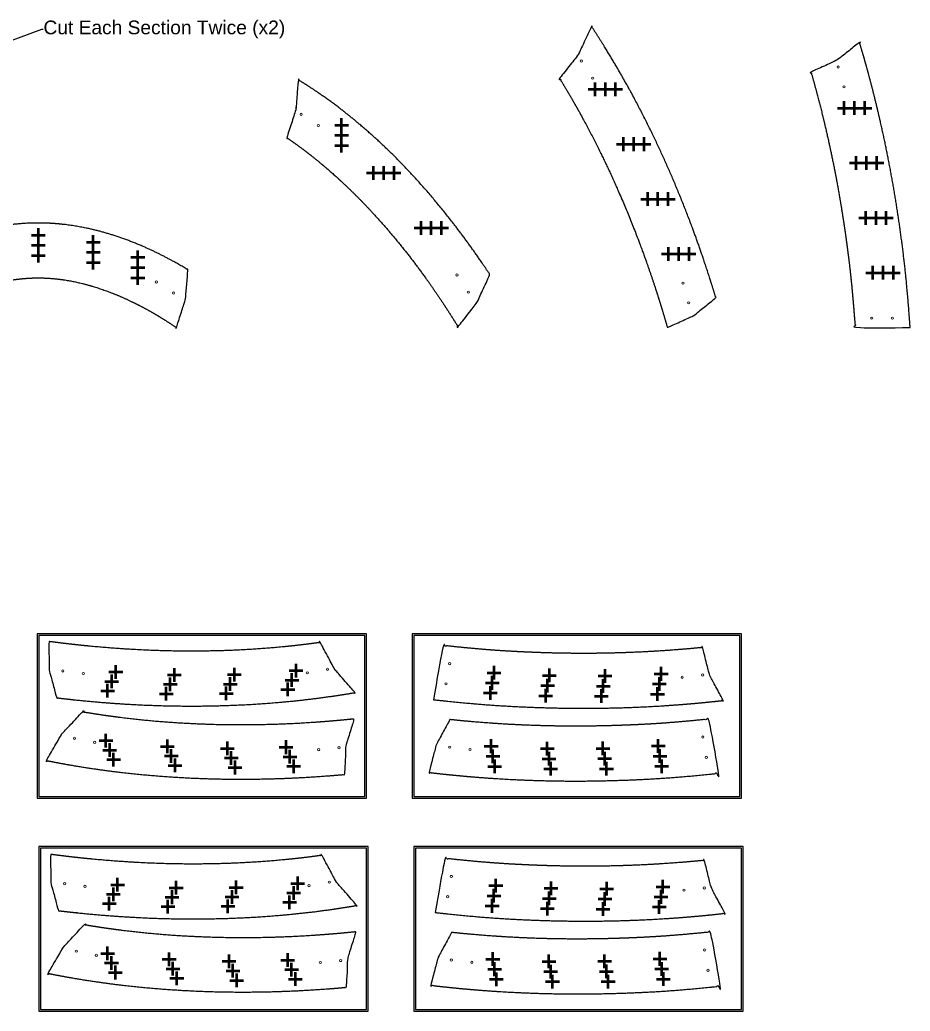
# Model space of a CAD drawing. Header units: inches. Extents: x -1683 to 11264, y -1696 to 865.
# Drawn here: x 5357.7 to 5617.3, y -1667.6 to -1378.5 of the extents above; entities that cross this region are included whole.
import ezdxf
from ezdxf import colors
from ezdxf.entities.mleader import LeaderData, LeaderLine
from ezdxf.math import Vec2, Vec3

# ---------------------------------------------------------------- set-up
doc = ezdxf.new("R2010")
doc.units = ezdxf.units.IN
doc.header["$MEASUREMENT"] = 0
doc.header["$PDMODE"] = 2
doc.header["$PDSIZE"] = 2
for name, color, linetype, lineweight in [('Annotation', 7, 'Continuous', 9), ('Drilling', 3, 'Continuous', 13), ('Engrave', 4, 'Continuous', 50)]:
    doc.layers.add(name, color=color, linetype=linetype, lineweight=lineweight)
doc.layers.add('Cut Sheet', color=1, linetype='Continuous')
doc.styles.get("Standard").update_dxf_attribs({"font": 'Arial.ttf'})

# ---------------------------------------------------------------- blocks, each defined once
blk = doc.blocks.new('*U940')
at = {"layer": 'Engrave'}
blk.add_point((0, 0), dxfattribs=at)
blk = doc.blocks.new('*U941')
at = {"layer": 'Engrave', "color": 0, "linetype": 'ByBlock', "lineweight": -2, "transparency": 16777216}
for p in [(0, 0), (3, 0), (6, 0)]:
    blk.add_blockref('*U940', p, dxfattribs=at)
blk = doc.blocks.new('*U942')
at = {"layer": 'Engrave'}
blk.add_point((0, 0), dxfattribs=at)
blk = doc.blocks.new('*U943')
at = {"layer": 'Engrave', "color": 0, "linetype": 'ByBlock', "lineweight": -2, "transparency": 16777216}
for p in [(0, 0), (3, 0), (6, 0)]:
    blk.add_blockref('*U942', p, dxfattribs=at)
blk = doc.blocks.new('*U944')
at = {"layer": 'Engrave'}
blk.add_point((0, 0), dxfattribs=at)
blk = doc.blocks.new('*U945')
at = {"layer": 'Engrave', "color": 0, "linetype": 'ByBlock', "lineweight": -2, "transparency": 16777216}
for p in [(0, 0), (3, 0), (6, 0)]:
    blk.add_blockref('*U944', p, dxfattribs=at)
blk = doc.blocks.new('*U946')
at = {"layer": 'Engrave'}
blk.add_point((0, 0), dxfattribs=at)
blk = doc.blocks.new('*U947')
at = {"layer": 'Engrave', "color": 0, "linetype": 'ByBlock', "lineweight": -2, "transparency": 16777216}
for p in [(0, 0), (3, 0), (6, 0)]:
    blk.add_blockref('*U946', p, dxfattribs=at)
blk = doc.blocks.new('*U948')
at = {"layer": 'Engrave'}
blk.add_point((0, 0), dxfattribs=at)
blk = doc.blocks.new('*U949')
at = {"layer": 'Engrave', "color": 0, "linetype": 'ByBlock', "lineweight": -2, "transparency": 16777216}
for p in [(0, 0), (3, 0), (6, 0)]:
    blk.add_blockref('*U948', p, dxfattribs=at)
blk = doc.blocks.new('*U950')
at = {"layer": 'Engrave'}
blk.add_point((0, 0), dxfattribs=at)
blk = doc.blocks.new('*U951')
at = {"layer": 'Engrave', "color": 0, "linetype": 'ByBlock', "lineweight": -2, "transparency": 16777216}
for p in [(0, 0), (3, 0), (6, 0)]:
    blk.add_blockref('*U950', p, dxfattribs=at)
blk = doc.blocks.new('*U952')
at = {"layer": 'Engrave'}
blk.add_point((0, 0), dxfattribs=at)
blk = doc.blocks.new('*U953')
at = {"layer": 'Engrave', "color": 0, "linetype": 'ByBlock', "lineweight": -2, "transparency": 16777216}
for p in [(0, 0), (3, 0), (6, 0)]:
    blk.add_blockref('*U952', p, dxfattribs=at)
blk = doc.blocks.new('*U954')
at = {"layer": 'Engrave'}
blk.add_point((0, 0), dxfattribs=at)
blk = doc.blocks.new('*U955')
at = {"layer": 'Engrave', "color": 0, "linetype": 'ByBlock', "lineweight": -2, "transparency": 16777216}
for p in [(0, 0), (3, 0), (6, 0)]:
    blk.add_blockref('*U954', p, dxfattribs=at)
blk = doc.blocks.new('*U956')
at = {"layer": 'Engrave'}
blk.add_point((0, 0), dxfattribs=at)
blk = doc.blocks.new('*U957')
at = {"layer": 'Engrave', "color": 0, "linetype": 'ByBlock', "lineweight": -2, "transparency": 16777216}
for p in [(0, 0), (3, 0), (6, 0)]:
    blk.add_blockref('*U956', p, dxfattribs=at)
blk = doc.blocks.new('*U958')
at = {"layer": 'Engrave'}
blk.add_point((0, 0), dxfattribs=at)
blk = doc.blocks.new('*U959')
at = {"layer": 'Engrave', "color": 0, "linetype": 'ByBlock', "lineweight": -2, "transparency": 16777216}
for p in [(0, 0), (3, 0), (6, 0)]:
    blk.add_blockref('*U958', p, dxfattribs=at)
blk = doc.blocks.new('*U960')
at = {"layer": 'Engrave'}
blk.add_point((0, 0), dxfattribs=at)
blk = doc.blocks.new('*U961')
at = {"layer": 'Engrave', "color": 0, "linetype": 'ByBlock', "lineweight": -2, "transparency": 16777216}
for p in [(0, 0), (3, 0), (6, 0)]:
    blk.add_blockref('*U960', p, dxfattribs=at)
blk = doc.blocks.new('*U962')
at = {"layer": 'Engrave'}
blk.add_point((0, 0), dxfattribs=at)
blk = doc.blocks.new('*U963')
at = {"layer": 'Engrave', "color": 0, "linetype": 'ByBlock', "lineweight": -2, "transparency": 16777216}
for p in [(0, 0), (3, 0), (6, 0)]:
    blk.add_blockref('*U962', p, dxfattribs=at)
blk = doc.blocks.new('*U964')
at = {"layer": 'Engrave'}
blk.add_point((0, 0), dxfattribs=at)
blk = doc.blocks.new('*U965')
at = {"layer": 'Engrave', "color": 0, "linetype": 'ByBlock', "lineweight": -2, "transparency": 16777216}
for p in [(0, 0), (3, 0), (6, 0)]:
    blk.add_blockref('*U964', p, dxfattribs=at)
blk = doc.blocks.new('*U966')
at = {"layer": 'Engrave'}
blk.add_point((0, 0), dxfattribs=at)
blk = doc.blocks.new('*U967')
at = {"layer": 'Engrave', "color": 0, "linetype": 'ByBlock', "lineweight": -2, "transparency": 16777216}
for p in [(0, 0), (3, 0), (6, 0)]:
    blk.add_blockref('*U966', p, dxfattribs=at)
blk = doc.blocks.new('*U1023')
at = {"layer": 'Engrave'}
blk.add_point((0, 0), dxfattribs=at)
blk = doc.blocks.new('*U1024')
at = {"layer": 'Engrave', "color": 0, "linetype": 'ByBlock', "lineweight": -2, "transparency": 16777216}
for p in [(0, 0), (3, 0), (6, 0)]:
    blk.add_blockref('*U1023', p, dxfattribs=at)
blk = doc.blocks.new('*U1025')
at = {"layer": 'Engrave'}
blk.add_point((0, 0), dxfattribs=at)
blk = doc.blocks.new('*U1026')
at = {"layer": 'Engrave', "color": 0, "linetype": 'ByBlock', "lineweight": -2, "transparency": 16777216}
for p in [(0, 0), (3, 0), (6, 0)]:
    blk.add_blockref('*U1025', p, dxfattribs=at)
blk = doc.blocks.new('*U1027')
at = {"layer": 'Engrave'}
blk.add_point((0, 0), dxfattribs=at)
blk = doc.blocks.new('*U1028')
at = {"layer": 'Engrave', "color": 0, "linetype": 'ByBlock', "lineweight": -2, "transparency": 16777216}
for p in [(0, 0), (3, 0), (6, 0)]:
    blk.add_blockref('*U1027', p, dxfattribs=at)
blk = doc.blocks.new('*U1029')
at = {"layer": 'Engrave'}
blk.add_point((0, 0), dxfattribs=at)
blk = doc.blocks.new('*U1030')
at = {"layer": 'Engrave', "color": 0, "linetype": 'ByBlock', "lineweight": -2, "transparency": 16777216}
for p in [(0, 0), (3, 0), (6, 0)]:
    blk.add_blockref('*U1029', p, dxfattribs=at)
blk = doc.blocks.new('*U1031')
at = {"layer": 'Engrave'}
blk.add_point((0, 0), dxfattribs=at)
blk = doc.blocks.new('*U1032')
at = {"layer": 'Engrave', "color": 0, "linetype": 'ByBlock', "lineweight": -2, "transparency": 16777216}
for p in [(0, 0), (3, 0), (6, 0)]:
    blk.add_blockref('*U1031', p, dxfattribs=at)
blk = doc.blocks.new('*U1033')
at = {"layer": 'Engrave'}
blk.add_point((0, 0), dxfattribs=at)
blk = doc.blocks.new('*U1034')
at = {"layer": 'Engrave', "color": 0, "linetype": 'ByBlock', "lineweight": -2, "transparency": 16777216}
for p in [(0, 0), (3, 0), (6, 0)]:
    blk.add_blockref('*U1033', p, dxfattribs=at)
blk = doc.blocks.new('*U1035')
at = {"layer": 'Engrave'}
blk.add_point((0, 0), dxfattribs=at)
blk = doc.blocks.new('*U1036')
at = {"layer": 'Engrave', "color": 0, "linetype": 'ByBlock', "lineweight": -2, "transparency": 16777216}
for p in [(0, 0), (3, 0), (6, 0)]:
    blk.add_blockref('*U1035', p, dxfattribs=at)
blk = doc.blocks.new('*U1037')
at = {"layer": 'Engrave'}
blk.add_point((0, 0), dxfattribs=at)
blk = doc.blocks.new('*U1038')
at = {"layer": 'Engrave', "color": 0, "linetype": 'ByBlock', "lineweight": -2, "transparency": 16777216}
for p in [(0, 0), (3, 0), (6, 0)]:
    blk.add_blockref('*U1037', p, dxfattribs=at)
blk = doc.blocks.new('*U1061')
at = {"layer": 'Engrave'}
blk.add_point((0, 0), dxfattribs=at)
blk = doc.blocks.new('*U1062')
at = {"layer": 'Engrave', "color": 0, "linetype": 'ByBlock', "lineweight": -2, "transparency": 16777216}
for p in [(0, 0), (3, 0), (6, 0)]:
    blk.add_blockref('*U1061', p, dxfattribs=at)
blk = doc.blocks.new('*U1063')
at = {"layer": 'Engrave'}
blk.add_point((0, 0), dxfattribs=at)
blk = doc.blocks.new('*U1064')
at = {"layer": 'Engrave', "color": 0, "linetype": 'ByBlock', "lineweight": -2, "transparency": 16777216}
for p in [(0, 0), (3, 0), (6, 0)]:
    blk.add_blockref('*U1063', p, dxfattribs=at)
blk = doc.blocks.new('*U1065')
at = {"layer": 'Engrave'}
blk.add_point((0, 0), dxfattribs=at)
blk = doc.blocks.new('*U1066')
at = {"layer": 'Engrave', "color": 0, "linetype": 'ByBlock', "lineweight": -2, "transparency": 16777216}
for p in [(0, 0), (3, 0), (6, 0)]:
    blk.add_blockref('*U1065', p, dxfattribs=at)
blk = doc.blocks.new('*U1067')
at = {"layer": 'Engrave'}
blk.add_point((0, 0), dxfattribs=at)
blk = doc.blocks.new('*U1068')
at = {"layer": 'Engrave', "color": 0, "linetype": 'ByBlock', "lineweight": -2, "transparency": 16777216}
for p in [(0, 0), (3, 0), (6, 0)]:
    blk.add_blockref('*U1067', p, dxfattribs=at)
blk = doc.blocks.new('*U1069')
at = {"layer": 'Engrave'}
blk.add_point((0, 0), dxfattribs=at)
blk = doc.blocks.new('*U1070')
at = {"layer": 'Engrave', "color": 0, "linetype": 'ByBlock', "lineweight": -2, "transparency": 16777216}
for p in [(0, 0), (3, 0), (6, 0)]:
    blk.add_blockref('*U1069', p, dxfattribs=at)
blk = doc.blocks.new('*U1071')
at = {"layer": 'Engrave'}
blk.add_point((0, 0), dxfattribs=at)
blk = doc.blocks.new('*U1072')
at = {"layer": 'Engrave', "color": 0, "linetype": 'ByBlock', "lineweight": -2, "transparency": 16777216}
for p in [(0, 0), (3, 0), (6, 0)]:
    blk.add_blockref('*U1071', p, dxfattribs=at)
blk = doc.blocks.new('*U1073')
at = {"layer": 'Engrave'}
blk.add_point((0, 0), dxfattribs=at)
blk = doc.blocks.new('*U1074')
at = {"layer": 'Engrave', "color": 0, "linetype": 'ByBlock', "lineweight": -2, "transparency": 16777216}
for p in [(0, 0), (3, 0), (6, 0)]:
    blk.add_blockref('*U1073', p, dxfattribs=at)
blk = doc.blocks.new('*U1075')
at = {"layer": 'Engrave'}
blk.add_point((0, 0), dxfattribs=at)
blk = doc.blocks.new('*U1076')
at = {"layer": 'Engrave', "color": 0, "linetype": 'ByBlock', "lineweight": -2, "transparency": 16777216}
for p in [(0, 0), (3, 0), (6, 0)]:
    blk.add_blockref('*U1075', p, dxfattribs=at)
blk = doc.blocks.new('*U1086')
at = {"layer": 'Engrave'}
blk.add_point((0, 0), dxfattribs=at)
blk = doc.blocks.new('*U1087')
at = {"layer": 'Engrave', "color": 0, "linetype": 'ByBlock', "lineweight": -2, "transparency": 16777216}
for p in [(0, 0), (3, 0), (6, 0)]:
    blk.add_blockref('*U1086', p, dxfattribs=at)
blk = doc.blocks.new('*U1088')
at = {"layer": 'Engrave'}
blk.add_point((0, 0), dxfattribs=at)
blk = doc.blocks.new('*U1089')
at = {"layer": 'Engrave', "color": 0, "linetype": 'ByBlock', "lineweight": -2, "transparency": 16777216}
for p in [(0, 0), (3, 0), (6, 0)]:
    blk.add_blockref('*U1088', p, dxfattribs=at)
blk = doc.blocks.new('*U1090')
at = {"layer": 'Engrave'}
blk.add_point((0, 0), dxfattribs=at)
blk = doc.blocks.new('*U1091')
at = {"layer": 'Engrave', "color": 0, "linetype": 'ByBlock', "lineweight": -2, "transparency": 16777216}
for p in [(0, 0), (3, 0), (6, 0)]:
    blk.add_blockref('*U1090', p, dxfattribs=at)
blk = doc.blocks.new('*U1092')
at = {"layer": 'Engrave'}
blk.add_point((0, 0), dxfattribs=at)
blk = doc.blocks.new('*U1093')
at = {"layer": 'Engrave', "color": 0, "linetype": 'ByBlock', "lineweight": -2, "transparency": 16777216}
for p in [(0, 0), (3, 0), (6, 0)]:
    blk.add_blockref('*U1092', p, dxfattribs=at)
blk = doc.blocks.new('*U1094')
at = {"layer": 'Engrave'}
blk.add_point((0, 0), dxfattribs=at)
blk = doc.blocks.new('*U1095')
at = {"layer": 'Engrave', "color": 0, "linetype": 'ByBlock', "lineweight": -2, "transparency": 16777216}
for p in [(0, 0), (3, 0), (6, 0)]:
    blk.add_blockref('*U1094', p, dxfattribs=at)
blk = doc.blocks.new('*U1096')
at = {"layer": 'Engrave'}
blk.add_point((0, 0), dxfattribs=at)
blk = doc.blocks.new('*U1097')
at = {"layer": 'Engrave', "color": 0, "linetype": 'ByBlock', "lineweight": -2, "transparency": 16777216}
for p in [(0, 0), (3, 0), (6, 0)]:
    blk.add_blockref('*U1096', p, dxfattribs=at)
blk = doc.blocks.new('*U1098')
at = {"layer": 'Engrave'}
blk.add_point((0, 0), dxfattribs=at)
blk = doc.blocks.new('*U1099')
at = {"layer": 'Engrave', "color": 0, "linetype": 'ByBlock', "lineweight": -2, "transparency": 16777216}
for p in [(0, 0), (3, 0), (6, 0)]:
    blk.add_blockref('*U1098', p, dxfattribs=at)
blk = doc.blocks.new('*U1100')
at = {"layer": 'Engrave'}
blk.add_point((0, 0), dxfattribs=at)
blk = doc.blocks.new('*U1101')
at = {"layer": 'Engrave', "color": 0, "linetype": 'ByBlock', "lineweight": -2, "transparency": 16777216}
for p in [(0, 0), (3, 0), (6, 0)]:
    blk.add_blockref('*U1100', p, dxfattribs=at)
blk = doc.blocks.new('*U1124')
at = {"layer": 'Engrave'}
blk.add_point((0, 0), dxfattribs=at)
blk = doc.blocks.new('*U1125')
at = {"layer": 'Engrave', "color": 0, "linetype": 'ByBlock', "lineweight": -2, "transparency": 16777216}
for p in [(0, 0), (3, 0), (6, 0)]:
    blk.add_blockref('*U1124', p, dxfattribs=at)
blk = doc.blocks.new('*U1126')
at = {"layer": 'Engrave'}
blk.add_point((0, 0), dxfattribs=at)
blk = doc.blocks.new('*U1127')
at = {"layer": 'Engrave', "color": 0, "linetype": 'ByBlock', "lineweight": -2, "transparency": 16777216}
for p in [(0, 0), (3, 0), (6, 0)]:
    blk.add_blockref('*U1126', p, dxfattribs=at)
blk = doc.blocks.new('*U1128')
at = {"layer": 'Engrave'}
blk.add_point((0, 0), dxfattribs=at)
blk = doc.blocks.new('*U1129')
at = {"layer": 'Engrave', "color": 0, "linetype": 'ByBlock', "lineweight": -2, "transparency": 16777216}
for p in [(0, 0), (3, 0), (6, 0)]:
    blk.add_blockref('*U1128', p, dxfattribs=at)
blk = doc.blocks.new('*U1130')
at = {"layer": 'Engrave'}
blk.add_point((0, 0), dxfattribs=at)
blk = doc.blocks.new('*U1131')
at = {"layer": 'Engrave', "color": 0, "linetype": 'ByBlock', "lineweight": -2, "transparency": 16777216}
for p in [(0, 0), (3, 0), (6, 0)]:
    blk.add_blockref('*U1130', p, dxfattribs=at)
blk = doc.blocks.new('*U1132')
at = {"layer": 'Engrave'}
blk.add_point((0, 0), dxfattribs=at)
blk = doc.blocks.new('*U1133')
at = {"layer": 'Engrave', "color": 0, "linetype": 'ByBlock', "lineweight": -2, "transparency": 16777216}
for p in [(0, 0), (3, 0), (6, 0)]:
    blk.add_blockref('*U1132', p, dxfattribs=at)
blk = doc.blocks.new('*U1134')
at = {"layer": 'Engrave'}
blk.add_point((0, 0), dxfattribs=at)
blk = doc.blocks.new('*U1135')
at = {"layer": 'Engrave', "color": 0, "linetype": 'ByBlock', "lineweight": -2, "transparency": 16777216}
for p in [(0, 0), (3, 0), (6, 0)]:
    blk.add_blockref('*U1134', p, dxfattribs=at)
blk = doc.blocks.new('*U1136')
at = {"layer": 'Engrave'}
blk.add_point((0, 0), dxfattribs=at)
blk = doc.blocks.new('*U1137')
at = {"layer": 'Engrave', "color": 0, "linetype": 'ByBlock', "lineweight": -2, "transparency": 16777216}
for p in [(0, 0), (3, 0), (6, 0)]:
    blk.add_blockref('*U1136', p, dxfattribs=at)
blk = doc.blocks.new('*U1138')
at = {"layer": 'Engrave'}
blk.add_point((0, 0), dxfattribs=at)
blk = doc.blocks.new('*U1139')
at = {"layer": 'Engrave', "color": 0, "linetype": 'ByBlock', "lineweight": -2, "transparency": 16777216}
for p in [(0, 0), (3, 0), (6, 0)]:
    blk.add_blockref('*U1138', p, dxfattribs=at)

msp = doc.modelspace()

# ---------------------------------------------------------------- linework, layer by layer
for points, weights, knots in [([(5520.50573, -1388.67196), (5520.55197, -1388.61266), (5520.59126, -1388.54854), (5520.6231, -1388.48042), (5521.87175, -1385.80889), (5523.1204, -1383.13735), (5524.36905, -1380.46582), (5527.84262, -1385.74196), (5533.65171, -1395.33116), (5541.63718, -1410.51146), (5548.22523, -1424.91453), (5554.50329, -1440.78014), (5558.33808, -1452.13041), (5560.36941, -1458.80551), (5560.61746, -1459.63169), (5558.46906, -1461.33632), (5556.32066, -1463.04095), (5554.17226, -1464.74558), (5554.10894, -1464.79582), (5554.04002, -1464.83805), (5553.96651, -1464.87166), (5551.47232, -1466.01201), (5548.97813, -1467.15237), (5546.48395, -1468.29272), (5545.75688, -1465.75372), (5544.99989, -1463.2244), (5542.2653, -1454.47413), (5540.13383, -1448.30955), (5532.56229, -1428.46904), (5526.34534, -1415.12218), (5517.78963, -1400.16353), (5516.44445, -1397.8932), (5515.06529, -1395.64818), (5516.87877, -1393.32277), (5518.69225, -1390.99736), (5520.50573, -1388.67196)], [1, 0.995781402506, 0.995781402506, 1, 1, 1, 1, 1, 1, 1, 1, 1, 1, 1, 1, 1, 1, 1, 0.995129657293, 0.995129657293, 1, 1, 1, 1, 1, 1, 1, 1, 1, 1, 1, 1, 1, 1, 1, 1], [0, 0, 0, 0, 0.225114748, 0.225114748, 0.225114748, 1.225114748, 1.225114748, 1.225114748, 31.127576731, 54.258524756, 82.409149586, 106.07169862, 135.020528925, 139.104480647, 139.104480647, 139.104480647, 140.104480647, 140.104480647, 140.104480647, 140.346380238, 140.346380238, 140.346380238, 141.346380238, 141.346380238, 141.346380238, 154.451564465, 154.451564465, 186.872550244, 186.872550244, 260.21583133, 260.21583133, 273.495804016, 273.495804016, 273.495804016, 274.495804016, 274.495804016, 274.495804016, 274.495804016]), ([(5617.26684, -1468.29271), (5611.91884, -1468.29271), (5606.57083, -1468.29271), (5601.22283, -1468.29271), (5601.0262, -1465.64781), (5600.8295, -1463.04602), (5600.51475, -1459.33611), (5600.41283, -1458.19212), (5600.18618, -1455.8039), (5600.05917, -1454.55428), (5599.78839, -1452.0449), (5599.64493, -1450.78792), (5599.26154, -1447.5878), (5599.0114, -1445.64155), (5598.3024, -1440.42513), (5597.82013, -1437.16834), (5596.77259, -1430.68824), (5596.20693, -1427.46517), (5594.98333, -1421.03214), (5594.32616, -1417.82291), (5592.92298, -1411.42534), (5592.17707, -1408.23821), (5590.44365, -1401.28255), (5589.43703, -1397.51927), (5588.3654, -1393.77702), (5590.85959, -1392.63666), (5593.35378, -1391.49631), (5595.84797, -1390.35596), (5595.92148, -1390.32235), (5595.9904, -1390.28011), (5596.05372, -1390.22987), (5598.20212, -1388.52525), (5600.35051, -1386.82062), (5602.49891, -1385.11599), (5603.73656, -1389.23832), (5606.29694, -1398.38279), (5609.50073, -1411.8925), (5612.35271, -1426.4166), (5614.55102, -1440.54389), (5616.26511, -1454.78319), (5616.93925, -1463.87476), (5617.26684, -1468.29271)], [1, 1, 1, 1, 1, 1, 1, 1, 1, 1, 1, 1, 1, 1, 1, 1, 1, 1, 1, 1, 1, 1, 1, 1, 1, 1, 1, 1, 0.995129657293, 0.995129657293, 1, 1, 1, 1, 1, 1, 1, 1, 1, 1, 1, 1], [0, 0, 0, 0, 1, 1, 1, 13.616866737, 13.616866737, 19.307316979, 19.307316979, 25.593788078, 25.593788078, 31.880259176, 31.880259176, 41.569691912, 41.569691912, 57.780184802, 57.780184802, 73.990677691, 73.990677691, 90.201170581, 90.201170581, 106.411663471, 106.411663471, 125.727465023, 125.727465023, 125.727465023, 126.727465023, 126.727465023, 126.727465023, 126.969364615, 126.969364615, 126.969364615, 127.969364615, 127.969364615, 127.969364615, 148.346556512, 172.921340481, 193.688583951, 218.413528561, 240.600613266, 261.573956279, 261.573956279, 261.573956279, 261.573956279]), ([(5438.12923, -1404.78515), (5438.15322, -1404.71101), (5438.16842, -1404.63459), (5438.17463, -1404.55691), (5438.40125, -1401.72059), (5438.62788, -1398.88426), (5438.8545, -1396.04794), (5440.72621, -1397.18121), (5445.91551, -1400.51853), (5453.79251, -1406.39984), (5464.04743, -1415.29024), (5474.42189, -1425.96), (5484.94504, -1438.74817), (5491.34598, -1447.73209), (5494.52133, -1452.53005), (5494.74397, -1452.86822), (5493.49532, -1455.53975), (5492.24667, -1458.21128), (5490.99802, -1460.88282), (5490.96618, -1460.95094), (5490.92689, -1461.01506), (5490.88064, -1461.07436), (5489.06716, -1463.39976), (5487.25368, -1465.72517), (5485.4402, -1468.05057), (5483.01807, -1464.10775), (5480.49115, -1460.24294), (5473.7232, -1450.54588), (5469.32512, -1444.84302), (5461.76028, -1436.07917), (5458.75601, -1432.83372), (5452.54864, -1426.64101), (5449.34424, -1423.69374), (5444.25247, -1419.4168), (5442.44459, -1417.97081), (5438.93082, -1415.30775), (5437.22625, -1414.08031), (5435.5011, -1412.90659), (5436.37715, -1410.19944), (5437.25319, -1407.4923), (5438.12923, -1404.78515)], [1, 0.995471879, 0.995471879, 1, 1, 1, 1, 1, 1, 1, 1, 1, 1, 1, 1, 1, 1, 1, 1, 0.995781402506, 0.995781402506, 1, 1, 1, 1, 1, 1, 1, 1, 1, 1, 1, 1, 1, 1, 1, 1, 1, 1, 1, 1], [0, 0, 0, 0, 0.233236093, 0.233236093, 0.233236093, 1.233236093, 1.233236093, 1.233236093, 11.587544879, 30.418274513, 47.728379225, 75.804448702, 100.760468039, 126.079532781, 127.996088127, 127.996088127, 127.996088127, 128.996088127, 128.996088127, 128.996088127, 129.221202875, 129.221202875, 129.221202875, 130.221202875, 130.221202875, 130.221202875, 153.544152163, 153.544152163, 190.147074136, 190.147074136, 212.920970909, 212.920970909, 235.694867681, 235.694867681, 247.894279133, 247.894279133, 259.123935868, 259.123935868, 259.123935868, 260.123935868, 260.123935868, 260.123935868, 260.123935868]), ([(5322.1549, -1459.78374), (5322.14869, -1459.70607), (5322.13349, -1459.62964), (5322.1095, -1459.55551), (5321.23346, -1456.84836), (5320.35742, -1454.14121), (5319.48138, -1451.43406), (5321.51936, -1450.20011), (5326.6825, -1447.27841), (5334.42098, -1443.68701), (5344.09253, -1440.30208), (5353.20792, -1438.2942), (5360.09397, -1437.8114), (5362.88267, -1437.79226), (5363.07559, -1437.79179), (5363.2685, -1437.79226), (5366.0572, -1437.8114), (5372.94325, -1438.2942), (5382.05864, -1440.30208), (5391.73019, -1443.68701), (5399.46867, -1447.27841), (5404.63182, -1450.20011), (5406.66979, -1451.43406), (5406.44317, -1454.27039), (5406.21654, -1457.10671), (5405.98992, -1459.94304), (5405.98371, -1460.02071), (5405.96851, -1460.09714), (5405.94452, -1460.17127), (5405.06848, -1462.87842), (5404.19244, -1465.58557), (5403.3164, -1468.29272), (5403.16742, -1468.19136), (5403.01829, -1468.0904), (5399.55663, -1465.75872), (5396.16997, -1463.72769), (5389.2749, -1460.14648), (5385.7773, -1458.60261), (5378.74761, -1456.10886), (5375.20431, -1455.15613), (5370.3537, -1454.32079), (5369.00083, -1454.14021), (5366.28959, -1453.88682), (5364.93346, -1453.81409), (5363.41191, -1453.79379), (5363.24344, -1453.79239), (5363.07559, -1453.79185), (5362.90773, -1453.79239), (5362.73926, -1453.79379), (5361.21772, -1453.81409), (5359.86159, -1453.88682), (5357.15034, -1454.14021), (5355.79747, -1454.32079), (5350.94686, -1455.15613), (5347.40356, -1456.10886), (5340.37387, -1458.60261), (5336.87628, -1460.14648), (5329.98121, -1463.72769), (5326.59454, -1465.75872), (5323.13288, -1468.0904), (5322.98375, -1468.19136), (5322.83477, -1468.29272), (5322.60815, -1465.45639), (5322.38153, -1462.62007), (5322.1549, -1459.78374)], [1, 0.995471879, 0.995471879, 1, 1, 1, 1, 1, 1, 1, 1, 1, 1, 1, 1, 1, 1, 1, 1, 1, 1, 1, 1, 1, 1, 1, 0.995471879, 0.995471879, 1, 1, 1, 1, 1, 1, 1, 1, 1, 1, 1, 1, 1, 1, 1, 1, 1, 1, 1, 1, 1, 1, 1, 1, 1, 1, 1, 1, 1, 1, 1, 1, 1, 1, 1, 1, 1], [0, 0, 0, 0, 0.233236093, 0.233236093, 0.233236093, 1.233236093, 1.233236093, 1.233236093, 12.507360994, 29.295636046, 41.547369164, 60.980989201, 73.25950296, 74.17196824, 74.17196824, 74.17196824, 75.08443352, 87.362947278, 106.796567315, 119.048300433, 135.836575486, 147.110700386, 147.110700386, 147.110700386, 148.110700386, 148.110700386, 148.110700386, 148.343936479, 148.343936479, 148.343936479, 149.343936479, 149.343936479, 149.343936479, 150.313691195, 150.313691195, 171.830962956, 171.830962956, 193.348234717, 193.348234717, 214.865506477, 214.865506477, 223.302864521, 223.302864521, 231.740222564, 231.740222564, 232.79216149, 232.79216149, 232.79216149, 233.844100417, 233.844100417, 242.28145846, 242.28145846, 250.718816503, 250.718816503, 272.236088264, 272.236088264, 293.753360025, 293.753360025, 315.270631785, 315.270631785, 316.240386501, 316.240386501, 316.240386501, 317.240386501, 317.240386501, 317.240386501, 317.240386501]), ([(5449.46044, -1567.89672), (5449.49626, -1567.96283), (5449.53928, -1568.02451), (5449.58896, -1568.08096), (5451.53706, -1570.29481), (5453.48517, -1572.50865), (5455.43328, -1574.72249), (5449.20773, -1575.79299), (5438.09482, -1577.27673), (5420.98713, -1578.51619), (5405.15117, -1578.78631), (5388.09912, -1578.1868), (5376.16295, -1577.1563), (5369.23293, -1576.34507), (5368.37654, -1576.24158), (5367.6747, -1573.59039), (5366.97287, -1570.9392), (5366.27103, -1568.28801), (5366.25035, -1568.20987), (5366.23924, -1568.12981), (5366.23787, -1568.04899), (5366.19156, -1565.30687), (5366.14524, -1562.56475), (5366.09892, -1559.82263), (5368.71663, -1560.17297), (5371.33745, -1560.49201), (5380.45062, -1561.48967), (5386.95292, -1562.00472), (5408.16525, -1563.01046), (5422.88478, -1562.6575), (5440.01768, -1560.80675), (5442.63667, -1560.48311), (5445.24609, -1560.11821), (5446.65087, -1562.71104), (5448.05565, -1565.30388), (5449.46044, -1567.89672)], [1, 0.995781402506, 0.995781402506, 1, 1, 1, 1, 1, 1, 1, 1, 1, 1, 1, 1, 1, 1, 1, 0.995129657293, 0.995129657293, 1, 1, 1, 1, 1, 1, 1, 1, 1, 1, 1, 1, 1, 1, 1, 1], [0, 0, 0, 0, 0.225114748, 0.225114748, 0.225114748, 1.225114748, 1.225114748, 1.225114748, 31.127576731, 54.258524756, 82.409149586, 106.07169862, 135.020528925, 139.104480647, 139.104480647, 139.104480647, 140.104480647, 140.104480647, 140.104480647, 140.346380238, 140.346380238, 140.346380238, 141.346380238, 141.346380238, 141.346380238, 154.451564465, 154.451564465, 186.872550244, 186.872550244, 260.21583133, 260.21583133, 273.495804016, 273.495804016, 273.495804016, 274.495804016, 274.495804016, 274.495804016, 274.495804016]), ([(5478.27565, -1576.80106), (5479.22427, -1571.53786), (5480.17288, -1566.27466), (5481.1215, -1561.01146), (5483.75934, -1561.28709), (5486.35476, -1561.55502), (5490.06167, -1561.9033), (5491.2056, -1562.00592), (5493.59615, -1562.20648), (5494.84849, -1562.30314), (5497.36611, -1562.48176), (5498.6286, -1562.56354), (5501.84598, -1562.75385), (5503.80574, -1562.8529), (5509.0652, -1563.08042), (5512.35589, -1563.18347), (5518.91904, -1563.30196), (5522.19135, -1563.31698), (5528.7394, -1563.25385), (5532.01431, -1563.17634), (5538.55932, -1562.9302), (5541.82822, -1562.76145), (5548.98106, -1562.28928), (5552.86322, -1561.96615), (5556.73621, -1561.57531), (5557.41607, -1564.23222), (5558.09592, -1566.88913), (5558.77578, -1569.54604), (5558.79582, -1569.62434), (5558.82516, -1569.69966), (5558.86337, -1569.77089), (5560.15989, -1572.18758), (5561.45641, -1574.60428), (5562.75293, -1577.02097), (5558.47644, -1577.50779), (5549.02282, -1578.40555), (5535.15905, -1579.16221), (5520.35939, -1579.39272), (5506.06619, -1579.05031), (5491.74864, -1578.2115), (5482.68165, -1577.26231), (5478.27565, -1576.80106)], [1, 1, 1, 1, 1, 1, 1, 1, 1, 1, 1, 1, 1, 1, 1, 1, 1, 1, 1, 1, 1, 1, 1, 1, 1, 1, 1, 1, 0.995129657293, 0.995129657293, 1, 1, 1, 1, 1, 1, 1, 1, 1, 1, 1, 1], [0, 0, 0, 0, 1, 1, 1, 13.616866737, 13.616866737, 19.307316979, 19.307316979, 25.593788078, 25.593788078, 31.880259176, 31.880259176, 41.569691912, 41.569691912, 57.780184802, 57.780184802, 73.990677691, 73.990677691, 90.201170581, 90.201170581, 106.411663471, 106.411663471, 125.727465023, 125.727465023, 125.727465023, 126.727465023, 126.727465023, 126.727465023, 126.969364615, 126.969364615, 126.969364615, 127.969364615, 127.969364615, 127.969364615, 148.346556512, 172.921340481, 193.688583951, 218.413528561, 240.600613266, 261.573956279, 261.573956279, 261.573956279, 261.573956279]), ([(5369.95032, -1586.77892), (5369.89901, -1586.83389), (5369.8542, -1586.89428), (5369.81645, -1586.95931), (5368.33617, -1589.5098), (5366.85589, -1592.06029), (5365.37562, -1594.61078), (5371.56706, -1595.86354), (5382.63164, -1597.6728), (5399.69558, -1599.41384), (5415.51679, -1600.14864), (5432.57908, -1600.04986), (5444.54036, -1599.37013), (5451.49121, -1598.76265), (5452.35026, -1598.68433), (5452.47704, -1595.94475), (5452.60382, -1593.20517), (5452.7306, -1590.46559), (5452.73434, -1590.38485), (5452.74779, -1590.30515), (5452.77076, -1590.22765), (5453.55011, -1587.5982), (5454.32945, -1584.96875), (5455.1088, -1582.33931), (5452.48193, -1582.61267), (5449.85288, -1582.85465), (5440.71435, -1583.58441), (5434.19973, -1583.9084), (5412.96703, -1584.29112), (5398.2642, -1583.50629), (5381.193, -1581.15349), (5378.58464, -1580.75311), (5375.98705, -1580.31178), (5373.97481, -1582.4675), (5371.96257, -1584.62321), (5369.95032, -1586.77892)], [1, 0.995781402506, 0.995781402506, 1, 1, 1, 1, 1, 1, 1, 1, 1, 1, 1, 1, 1, 1, 1, 0.995129657293, 0.995129657293, 1, 1, 1, 1, 1, 1, 1, 1, 1, 1, 1, 1, 1, 1, 1, 1], [0, 0, 0, 0, 0.225114748, 0.225114748, 0.225114748, 1.225114748, 1.225114748, 1.225114748, 31.127576731, 54.258524756, 82.409149586, 106.07169862, 135.020528925, 139.104480647, 139.104480647, 139.104480647, 140.104480647, 140.104480647, 140.104480647, 140.346380238, 140.346380238, 140.346380238, 141.346380238, 141.346380238, 141.346380238, 154.451564465, 154.451564465, 186.872550244, 186.872550244, 260.21583133, 260.21583133, 273.495804016, 273.495804016, 273.495804016, 274.495804016, 274.495804016, 274.495804016, 274.495804016]), ([(5483.06329, -1582.59771), (5486.934, -1583.0105), (5490.81426, -1583.35563), (5497.96431, -1583.86833), (5501.2322, -1584.0556), (5507.77571, -1584.33884), (5511.05013, -1584.4349), (5517.59772, -1584.53515), (5520.87005, -1584.53868), (5527.43377, -1584.45739), (5530.725, -1584.37298), (5535.98566, -1584.17528), (5537.94595, -1584.08734), (5541.16436, -1583.91527), (5542.42729, -1583.84065), (5544.94589, -1583.67629), (5546.19875, -1583.58673), (5548.5904, -1583.39973), (5549.73489, -1583.30359), (5553.44372, -1582.97632), (5556.04061, -1582.72311), (5558.67998, -1582.46244), (5559.59875, -1587.73093), (5560.51752, -1592.99942), (5561.43628, -1598.26791), (5557.02774, -1598.70418), (5547.95552, -1599.60197), (5533.63345, -1600.35962), (5519.33854, -1600.62102), (5504.54041, -1600.30663), (5490.68116, -1599.4714), (5481.23278, -1598.52007), (5476.95912, -1598.00903), (5477.65402, -1595.35601), (5478.34893, -1592.703), (5479.04383, -1590.04999), (5479.06432, -1589.97179), (5479.09408, -1589.89664), (5479.1327, -1589.82563), (5480.44289, -1587.41633), (5481.75309, -1585.00702), (5483.06329, -1582.59771)], [1, 1, 1, 1, 1, 1, 1, 1, 1, 1, 1, 1, 1, 1, 1, 1, 1, 1, 1, 1, 1, 1, 1, 1, 1, 1, 1, 1, 1, 1, 1, 1, 1, 1, 1, 1, 0.995129657293, 0.995129657293, 1, 1, 1, 1], [0, 0, 0, 0, 19.315801552, 19.315801552, 35.526294442, 35.526294442, 51.736787332, 51.736787332, 67.947280222, 67.947280222, 84.157773112, 84.157773112, 93.847205848, 93.847205848, 100.133676946, 100.133676946, 106.420148044, 106.420148044, 112.110598287, 112.110598287, 124.727465023, 124.727465023, 124.727465023, 125.727465023, 125.727465023, 125.727465023, 146.700808037, 168.887892741, 193.612837351, 214.380080821, 238.95486479, 259.332056688, 259.332056688, 259.332056688, 260.332056688, 260.332056688, 260.332056688, 260.573956279, 260.573956279, 260.573956279, 261.573956279, 261.573956279, 261.573956279, 261.573956279]), ([(5449.96044, -1629.96992), (5449.99626, -1630.03604), (5450.03928, -1630.09771), (5450.08896, -1630.15417), (5452.03707, -1632.36801), (5453.98517, -1634.58185), (5455.93328, -1636.79569), (5449.70774, -1637.86619), (5438.59482, -1639.34993), (5421.48713, -1640.58939), (5405.65117, -1640.85952), (5388.59913, -1640.26), (5376.66295, -1639.2295), (5369.73293, -1638.41828), (5368.87654, -1638.31478), (5368.17471, -1635.66359), (5367.47287, -1633.0124), (5366.77103, -1630.36122), (5366.75035, -1630.28308), (5366.73924, -1630.20301), (5366.73788, -1630.12219), (5366.69156, -1627.38007), (5366.64524, -1624.63795), (5366.59892, -1621.89583), (5369.21663, -1622.24617), (5371.83745, -1622.56521), (5380.95063, -1623.56288), (5387.45293, -1624.07793), (5408.66525, -1625.08366), (5423.38478, -1624.7307), (5440.51768, -1622.87996), (5443.13667, -1622.55631), (5445.74609, -1622.19141), (5447.15087, -1624.78425), (5448.55566, -1627.37708), (5449.96044, -1629.96992)], [1, 0.995781402506, 0.995781402506, 1, 1, 1, 1, 1, 1, 1, 1, 1, 1, 1, 1, 1, 1, 1, 0.995129657293, 0.995129657293, 1, 1, 1, 1, 1, 1, 1, 1, 1, 1, 1, 1, 1, 1, 1, 1], [0, 0, 0, 0, 0.225114748, 0.225114748, 0.225114748, 1.225114748, 1.225114748, 1.225114748, 31.127576731, 54.258524756, 82.409149586, 106.07169862, 135.020528925, 139.104480647, 139.104480647, 139.104480647, 140.104480647, 140.104480647, 140.104480647, 140.346380238, 140.346380238, 140.346380238, 141.346380238, 141.346380238, 141.346380238, 154.451564465, 154.451564465, 186.872550244, 186.872550244, 260.21583133, 260.21583133, 273.495804016, 273.495804016, 273.495804016, 274.495804016, 274.495804016, 274.495804016, 274.495804016]), ([(5478.77566, -1638.87426), (5479.72427, -1633.61106), (5480.67288, -1628.34786), (5481.6215, -1623.08467), (5484.25934, -1623.36029), (5486.85476, -1623.62822), (5490.56168, -1623.97651), (5491.7056, -1624.07913), (5494.09616, -1624.27968), (5495.34849, -1624.37634), (5497.86611, -1624.55497), (5499.1286, -1624.63674), (5502.34598, -1624.82705), (5504.30574, -1624.92611), (5509.5652, -1625.15362), (5512.85589, -1625.25668), (5519.41905, -1625.37517), (5522.69135, -1625.39018), (5529.2394, -1625.32705), (5532.51431, -1625.24955), (5539.05932, -1625.0034), (5542.32822, -1624.83465), (5549.48106, -1624.36249), (5553.36322, -1624.03935), (5557.23621, -1623.64851), (5557.91607, -1626.30542), (5558.59593, -1628.96233), (5559.27578, -1631.61924), (5559.29582, -1631.69755), (5559.32516, -1631.77286), (5559.36337, -1631.84409), (5560.65989, -1634.26079), (5561.95641, -1636.67748), (5563.25293, -1639.09418), (5558.97645, -1639.58099), (5549.52282, -1640.47875), (5535.65906, -1641.23542), (5520.85939, -1641.46593), (5506.56619, -1641.12351), (5492.24864, -1640.2847), (5483.18166, -1639.33551), (5478.77566, -1638.87426)], [1, 1, 1, 1, 1, 1, 1, 1, 1, 1, 1, 1, 1, 1, 1, 1, 1, 1, 1, 1, 1, 1, 1, 1, 1, 1, 1, 1, 0.995129657293, 0.995129657293, 1, 1, 1, 1, 1, 1, 1, 1, 1, 1, 1, 1], [0, 0, 0, 0, 1, 1, 1, 13.616866737, 13.616866737, 19.307316979, 19.307316979, 25.593788078, 25.593788078, 31.880259176, 31.880259176, 41.569691912, 41.569691912, 57.780184802, 57.780184802, 73.990677691, 73.990677691, 90.201170581, 90.201170581, 106.411663471, 106.411663471, 125.727465023, 125.727465023, 125.727465023, 126.727465023, 126.727465023, 126.727465023, 126.969364615, 126.969364615, 126.969364615, 127.969364615, 127.969364615, 127.969364615, 148.346556512, 172.921340481, 193.688583951, 218.413528561, 240.600613266, 261.573956279, 261.573956279, 261.573956279, 261.573956279]), ([(5370.45032, -1648.85212), (5370.39901, -1648.90709), (5370.3542, -1648.96748), (5370.31645, -1649.03252), (5368.83617, -1651.58301), (5367.3559, -1654.1335), (5365.87562, -1656.68399), (5372.06706, -1657.93674), (5383.13164, -1659.746), (5400.19558, -1661.48704), (5416.01679, -1662.22184), (5433.07909, -1662.12306), (5445.04036, -1661.44334), (5451.99121, -1660.83586), (5452.85026, -1660.75754), (5452.97704, -1658.01796), (5453.10382, -1655.27838), (5453.2306, -1652.5388), (5453.23434, -1652.45805), (5453.24779, -1652.37835), (5453.27076, -1652.30085), (5454.05011, -1649.6714), (5454.82946, -1647.04196), (5455.6088, -1644.41251), (5452.98194, -1644.68587), (5450.35288, -1644.92785), (5441.21435, -1645.65762), (5434.69974, -1645.9816), (5413.46703, -1646.36432), (5398.76421, -1645.57949), (5381.69301, -1643.22669), (5379.08464, -1642.82632), (5376.48706, -1642.38499), (5374.47481, -1644.5407), (5372.46257, -1646.69641), (5370.45032, -1648.85212)], [1, 0.995781402506, 0.995781402506, 1, 1, 1, 1, 1, 1, 1, 1, 1, 1, 1, 1, 1, 1, 1, 0.995129657293, 0.995129657293, 1, 1, 1, 1, 1, 1, 1, 1, 1, 1, 1, 1, 1, 1, 1, 1], [0, 0, 0, 0, 0.225114748, 0.225114748, 0.225114748, 1.225114748, 1.225114748, 1.225114748, 31.127576731, 54.258524756, 82.409149586, 106.07169862, 135.020528925, 139.104480647, 139.104480647, 139.104480647, 140.104480647, 140.104480647, 140.104480647, 140.346380238, 140.346380238, 140.346380238, 141.346380238, 141.346380238, 141.346380238, 154.451564465, 154.451564465, 186.872550244, 186.872550244, 260.21583133, 260.21583133, 273.495804016, 273.495804016, 273.495804016, 274.495804016, 274.495804016, 274.495804016, 274.495804016]), ([(5483.56329, -1644.67092), (5487.434, -1645.0837), (5491.31426, -1645.42883), (5498.46431, -1645.94153), (5501.7322, -1646.12881), (5508.27571, -1646.41204), (5511.55013, -1646.50811), (5518.09772, -1646.60835), (5521.37006, -1646.61188), (5527.93378, -1646.53059), (5531.225, -1646.44619), (5536.48567, -1646.24849), (5538.44595, -1646.16054), (5541.66436, -1645.98847), (5542.9273, -1645.91385), (5545.44589, -1645.7495), (5546.69875, -1645.65994), (5549.0904, -1645.47293), (5550.23489, -1645.3768), (5553.94372, -1645.04953), (5556.54062, -1644.79631), (5559.17998, -1644.53564), (5560.09875, -1649.80413), (5561.01752, -1655.07262), (5561.93629, -1660.34111), (5557.52774, -1660.77738), (5548.45553, -1661.67517), (5534.13345, -1662.43282), (5519.83854, -1662.69422), (5505.04042, -1662.37983), (5491.18116, -1661.5446), (5481.73278, -1660.59328), (5477.45912, -1660.08223), (5478.15403, -1657.42922), (5478.84893, -1654.7762), (5479.54384, -1652.12319), (5479.56432, -1652.045), (5479.59408, -1651.96985), (5479.6327, -1651.89884), (5480.9429, -1649.48953), (5482.25309, -1647.08022), (5483.56329, -1644.67092)], [1, 1, 1, 1, 1, 1, 1, 1, 1, 1, 1, 1, 1, 1, 1, 1, 1, 1, 1, 1, 1, 1, 1, 1, 1, 1, 1, 1, 1, 1, 1, 1, 1, 1, 1, 1, 0.995129657293, 0.995129657293, 1, 1, 1, 1], [0, 0, 0, 0, 19.315801552, 19.315801552, 35.526294442, 35.526294442, 51.736787332, 51.736787332, 67.947280222, 67.947280222, 84.157773112, 84.157773112, 93.847205848, 93.847205848, 100.133676946, 100.133676946, 106.420148044, 106.420148044, 112.110598287, 112.110598287, 124.727465023, 124.727465023, 124.727465023, 125.727465023, 125.727465023, 125.727465023, 146.700808037, 168.887892741, 193.612837351, 214.380080821, 238.95486479, 259.332056688, 259.332056688, 259.332056688, 260.332056688, 260.332056688, 260.332056688, 260.573956279, 260.573956279, 260.573956279, 261.573956279, 261.573956279, 261.573956279, 261.573956279])]:
    msp.add_rational_spline(points, weights, degree=3, knots=knots)
at = {"layer": 'Cut Sheet'}
for points in [[(5362.72206, -1557.55994), (5362.72206, -1605.55994), (5458.72206, -1605.55994), (5458.72206, -1557.55994)], [(5363.22206, -1558.05994), (5363.22206, -1605.05994), (5458.22206, -1605.05994), (5458.22206, -1558.05994)], [(5472.0765, -1557.55994), (5472.0765, -1605.55994), (5568.0765, -1605.55994), (5568.0765, -1557.55994)], [(5472.5765, -1558.05994), (5472.5765, -1605.05994), (5567.5765, -1605.05994), (5567.5765, -1558.05994)], [(5363.22206, -1619.63314), (5363.22206, -1667.63314), (5459.22206, -1667.63314), (5459.22206, -1619.63314)], [(5363.72206, -1620.13314), (5363.72206, -1667.13314), (5458.72206, -1667.13314), (5458.72206, -1620.13314)], [(5472.5765, -1619.63314), (5472.5765, -1667.63314), (5568.5765, -1667.63314), (5568.5765, -1619.63314)], [(5473.0765, -1620.13314), (5473.0765, -1667.13314), (5568.0765, -1667.13314), (5568.0765, -1620.13314)]]:
    msp.add_lwpolyline(points, close=True, dxfattribs=at)
at = {"layer": 'Drilling'}
for centre in [(5521.37003, -1390.5606), (5596.28088, -1392.32395), (5524.67575, -1395.56782), (5597.97832, -1398.07883), (5439.69578, -1406.10814), (5444.73175, -1409.36991), (5485.13351, -1452.94857), (5397.43915, -1454.97075), (5551.00454, -1455.32988), (5402.47512, -1458.23251), (5488.43923, -1457.95579), (5552.70198, -1461.08477), (5606.0712, -1465.54271), (5612.0712, -1465.54271), (5482.9679, -1566.27074), (5370.21428, -1568.40647), (5376.16738, -1569.15521), (5441.47182, -1568.95688), (5447.38373, -1567.93253), (5556.76221, -1569.62301), (5481.90363, -1572.1756), (5550.79749, -1570.27275), (5373.62098, -1588.06), (5379.50028, -1589.25743), (5556.8038, -1587.71117), (5444.77077, -1591.37235), (5450.74328, -1590.79866), (5482.99167, -1590.64514), (5488.95261, -1591.32867), (5557.83458, -1593.62196), (5370.71428, -1630.47967), (5447.88373, -1630.00573), (5483.4679, -1628.34394), (5376.66738, -1631.22841), (5441.97182, -1631.03009), (5551.2975, -1632.34595), (5557.26221, -1631.69621), (5482.40364, -1634.2488), (5374.12099, -1650.1332), (5557.3038, -1649.78437), (5380.00029, -1651.33063), (5445.27077, -1653.44556), (5451.24328, -1652.87187), (5483.49167, -1652.71834), (5489.45261, -1653.40188), (5558.33458, -1655.69516)]:
    msp.add_circle(centre, 0.3225, dxfattribs=at)

# ---------------------------------------------------------------- block references
at = {"layer": 'Engrave', "xscale": -1}
for name, p in [('*U959', (5531.39654, -1398.80842)), ('*U967', (5604.06828, -1404.29271)), ('*U957', (5539.66129, -1414.80842)), ('*U965', (5607.56297, -1420.29271)), ('*U949', (5466.76675, -1423.21082)), ('*U955', (5546.74062, -1430.80842)), ('*U963', (5610.31562, -1436.29271)), ('*U947', (5480.64418, -1439.21082)), ('*U953', (5552.78757, -1446.80842)), ('*U961', (5612.38752, -1452.29271))]:
    msp.add_blockref(name, p, dxfattribs=at)
for name, p, rotation in [('*U951', (5451.48576, -1409.21415), 90), ('*U945', (5379.07559, -1443.34457), 90), ('*U943', (5392.07559, -1447.79338), 90), ('*U1062', (5383.26209, -1574.20097), 246.3976192570367), ('*U1068', (5435.81139, -1573.81796), 246.3976192570367), ('*U1064', (5400.34474, -1575.06607), 246.3976192570367), ('*U1066', (5417.84076, -1574.98514), 246.3976192570367), ('*U1070', (5494.88742, -1574.83715), 259.7829678877779), ('*U1072', (5511.00121, -1575.63614), 259.7829678877779), ('*U1074', (5527.23576, -1575.76517), 259.7829678877779), ('*U1076', (5543.60192, -1575.16394), 259.7829678877779), ('*U1125', (5383.76209, -1636.27417), 246.3976192570367), ('*U1127', (5400.84475, -1637.13927), 246.3976192570367), ('*U1129', (5418.34076, -1637.05834), 246.3976192570367), ('*U1131', (5436.31139, -1635.89117), 246.3976192570367), ('*U1133', (5495.38742, -1636.91035), 259.7829678877779), ('*U1135', (5511.50122, -1637.70934), 259.7829678877779), ('*U1137', (5527.73576, -1637.83838), 259.7829678877779), ('*U1139', (5544.10193, -1637.23714), 259.7829678877779)]:
    msp.add_blockref(name, p, dxfattribs=dict(at, rotation=rotation))
at = {"layer": 'Engrave'}
for name, p, rotation in [('*U941', (5363.07559, -1441.2918), 270), ('*U1038', (5385.0156, -1594.28255), 111.9205044569373), ('*U1036', (5402.94423, -1595.97666), 111.9205044569373), ('*U1034', (5420.43033, -1596.57106), 111.9205044569373), ('*U1032', (5437.53102, -1596.20771), 111.9205044569373), ('*U1030', (5496.12034, -1596.26056), 99.89229407264887), ('*U1028', (5512.48283, -1596.95455), 99.89229407264887), ('*U1026', (5528.71785, -1596.91753), 99.89229407264887), ('*U1024', (5544.83591, -1596.20988), 99.89229407264887), ('*U1101', (5385.5156, -1656.35575), 111.9205044569373), ('*U1099', (5403.44424, -1658.04986), 111.9205044569373), ('*U1093', (5496.62034, -1658.33377), 99.89229407264887), ('*U1087', (5545.33592, -1658.28308), 99.89229407264887), ('*U1097', (5420.93034, -1658.64426), 111.9205044569373), ('*U1095', (5438.03103, -1658.28092), 111.9205044569373), ('*U1091', (5512.98284, -1659.02775), 99.89229407264887), ('*U1089', (5529.21785, -1658.99074), 99.89229407264887)]:
    msp.add_blockref(name, p, dxfattribs=dict(at, rotation=rotation))

# ---------------------------------------------------------------- leaders
at = {"layer": 'Annotation'}
ml = msp.add_multileader_mtext('Standard', dxfattribs=at)
ml.set_content('\\A1;Cut Each Section Twice (x2) ', color=256)
ml.set_leader_properties()
ml.build(insert=Vec2(0, 0))
ml.multileader.update_dxf_attribs({"text_right_attachment_type": 6, "dogleg_length": 0.36, "arrow_head_size": 0.18})
ctx = ml.context
ctx.base_point, ctx.arrow_head_size, ctx.landing_gap_size, ctx.plane_origin = Vec3(5364.46942, -1381.30228), 0.18, 0.09, Vec3(5500.00856, -1416.54167)
ctx.right_attachment = 6
notes = []
notes.append((ctx, [(1, (1, 1, 0), (5364.10942, -1381.30228), (1, 0), 0.36, [(0, [(5332.43682, -1392.76)], 0, [])])]))
ctx.mtext.insert, ctx.mtext.flow_direction = Vec3(5364.55942, -1378.75658), 5
for ctx, leaders in notes:
    for number, flags, end, landing, length, lines in leaders:
        leader = LeaderData()
        leader.index, (leader.has_last_leader_line, leader.has_dogleg_vector, leader.attachment_direction) = number, flags
        leader.last_leader_point, leader.dogleg_vector, leader.dogleg_length = Vec3(end), Vec3(landing), length
        for number, points, colour, breaks in lines:
            line = LeaderLine()
            line.index, line.vertices, line.color, line.breaks = number, Vec3.list(points), colors.encode_raw_color(colour), breaks
            leader.lines.append(line)
        ctx.leaders.append(leader)

doc.saveas('drawing.dxf')
